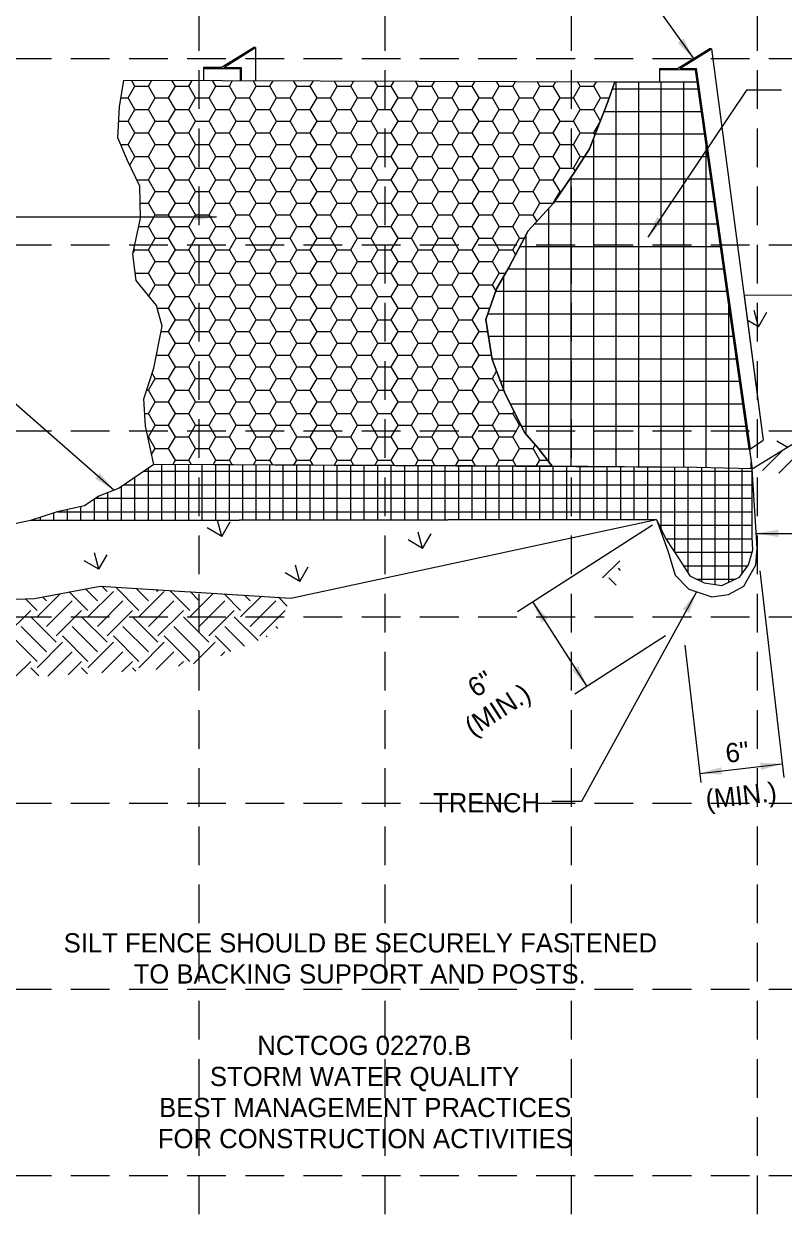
# Model space of a CAD drawing. Header units: inches. Extents: x 2525137 to 2526060, y 7086153 to 7086731.
# Drawn here: x 2525945 to 2526003.8, y 7086352.8 to 7086444.5 of the extents above; entities that cross this region are included whole.
import ezdxf
from ezdxf.enums import TextEntityAlignment as Align

# ---------------------------------------------------------------- set-up
doc = ezdxf.new("R2010")
doc.units = ezdxf.units.IN
doc.header["$MEASUREMENT"] = 0
doc.linetypes.add('HIDDEN', pattern=[0.375, 0.25, -0.125])
doc.layers.add('GRID', color=254, linetype='HIDDEN')
doc.styles.add('Style-ENGINEERING', font='ENGINEERING.shx')

# ---------------------------------------------------------------- blocks, each defined once
blk = doc.blocks.new('A$C6C18579E')
at = {"color": 7, "linetype": 'Continuous', "lineweight": 0}
for p, q in [((43.812, 61.92), (48.431, 55.425)), ((28.798, 55.062), (30.123, 55.888)), ((28.893, 55.061), (30.219, 55.887)), ((30.219, 55.887), (30.123, 55.888)), ((30.219, 55.887), (30.214, 54.508)), ((47.768, 55.012), (49.094, 55.838)), ((47.864, 55.011), (49.189, 55.837)), ((49.189, 55.837), (49.094, 55.838)), ((49.189, 55.837), (51.33, 39.549)), ((28.053, 55.066), (28.051, 54.515)), ((28.053, 55.066), (28.798, 55.062)), ((28.053, 55.015), (29.572, 55.007)), ((28.893, 55.061), (29.623, 55.057)), ((29.572, 55.007), (29.57, 54.51)), ((29.623, 55.057), (29.621, 54.51)), ((47.023, 55.016), (47.021, 54.465)), ((47.023, 55.016), (47.768, 55.012)), ((47.023, 54.965), (48.521, 54.957)), ((47.864, 55.011), (48.566, 55.007)), ((50.758, 39.188), (48.521, 54.957)), ((50.81, 39.188), (48.566, 55.007)), ((24.554, 53.42), (24.738, 54.526)), ((24.738, 54.526), (45.161, 54.46)), ((24.912, 53.789), (25.192, 54.275)), ((25.192, 54.275), (25.049, 54.524)), ((25.192, 54.275), (25.754, 54.275)), ((25.754, 54.275), (25.896, 54.522)), ((26.035, 53.789), (25.754, 54.275)), ((26.596, 53.789), (26.877, 54.275)), ((26.877, 54.275), (26.736, 54.519)), ((26.877, 54.275), (27.439, 54.275)), ((27.439, 54.275), (27.578, 54.517)), ((27.72, 53.789), (27.439, 54.275)), ((28.281, 53.789), (28.562, 54.275)), ((28.562, 54.275), (28.424, 54.514)), ((28.562, 54.275), (29.124, 54.275)), ((29.124, 54.275), (29.26, 54.511)), ((29.404, 53.789), (29.124, 54.275)), ((29.966, 53.789), (30.247, 54.275)), ((30.247, 54.275), (30.112, 54.509)), ((30.247, 54.275), (30.808, 54.275)), ((30.808, 54.275), (30.942, 54.506)), ((31.089, 53.789), (30.808, 54.275)), ((31.651, 53.789), (31.932, 54.275)), ((31.932, 54.275), (31.8, 54.503)), ((31.932, 54.275), (32.493, 54.275)), ((32.493, 54.275), (32.623, 54.501)), ((32.774, 53.789), (32.493, 54.275)), ((33.336, 53.789), (33.616, 54.275)), ((33.616, 54.275), (33.488, 54.498)), ((33.616, 54.275), (34.178, 54.275)), ((34.178, 54.275), (34.305, 54.495)), ((34.459, 53.789), (34.178, 54.275)), ((35.02, 53.789), (35.301, 54.275)), ((35.301, 54.275), (35.176, 54.492)), ((35.301, 54.275), (35.863, 54.275)), ((35.863, 54.275), (35.986, 54.489)), ((36.144, 53.789), (35.863, 54.275)), ((36.705, 53.789), (36.986, 54.275)), ((36.986, 54.275), (36.864, 54.487)), ((36.986, 54.275), (37.548, 54.275)), ((37.548, 54.275), (37.668, 54.484)), ((37.828, 53.789), (37.548, 54.275)), ((38.39, 53.789), (38.671, 54.275)), ((38.671, 54.275), (38.552, 54.481)), ((38.671, 54.275), (39.232, 54.275)), ((39.232, 54.275), (39.35, 54.479)), ((39.513, 53.789), (39.232, 54.275)), ((40.075, 53.789), (40.356, 54.275)), ((40.356, 54.275), (40.239, 54.476)), ((40.356, 54.275), (40.917, 54.275)), ((40.917, 54.275), (41.032, 54.474)), ((41.198, 53.789), (40.917, 54.275)), ((41.76, 53.789), (42.04, 54.275)), ((42.04, 54.275), (41.927, 54.471)), ((42.04, 54.275), (42.602, 54.275)), ((42.602, 54.275), (42.714, 54.468)), ((42.883, 53.789), (42.602, 54.275)), ((43.444, 53.789), (43.725, 54.275)), ((43.725, 54.275), (43.616, 54.465)), ((43.725, 54.275), (44.287, 54.275)), ((44.287, 54.275), (44.395, 54.462)), ((44.568, 53.789), (44.287, 54.275)), ((44.867, 53.624), (45.161, 54.46)), ((45.161, 54.46), (44.867, 53.624)), ((45.161, 54.46), (48.592, 54.46)), ((45.223, 38.439), (45.223, 54.46)), ((46.159, 38.431), (46.159, 54.46)), ((47.095, 38.425), (47.095, 54.46)), ((48.031, 38.417), (48.031, 54.46)), ((48.592, 54.46), (50.876, 38.358)), ((24.615, 53.789), (24.912, 53.789)), ((25.192, 53.302), (24.912, 53.789)), ((25.754, 53.302), (26.035, 53.789)), ((26.035, 53.789), (26.596, 53.789)), ((26.877, 53.302), (26.596, 53.789)), ((27.439, 53.302), (27.72, 53.789)), ((27.72, 53.789), (28.281, 53.789)), ((28.562, 53.302), (28.281, 53.789)), ((29.124, 53.302), (29.404, 53.789)), ((29.404, 53.789), (29.966, 53.789)), ((30.247, 53.302), (29.966, 53.789)), ((30.808, 53.302), (31.089, 53.789)), ((31.089, 53.789), (31.651, 53.789)), ((31.932, 53.302), (31.651, 53.789)), ((32.493, 53.302), (32.774, 53.789)), ((32.774, 53.789), (33.336, 53.789)), ((33.616, 53.302), (33.336, 53.789)), ((34.178, 53.302), (34.459, 53.789)), ((34.459, 53.789), (35.02, 53.789)), ((35.301, 53.302), (35.02, 53.789)), ((35.863, 53.302), (36.144, 53.789)), ((36.144, 53.789), (36.705, 53.789)), ((36.986, 53.302), (36.705, 53.789)), ((37.548, 53.302), (37.828, 53.789)), ((37.828, 53.789), (38.39, 53.789)), ((38.671, 53.302), (38.39, 53.789)), ((39.232, 53.302), (39.513, 53.789)), ((39.513, 53.789), (40.075, 53.789)), ((40.356, 53.302), (40.075, 53.789)), ((40.917, 53.302), (41.198, 53.789)), ((41.198, 53.789), (41.76, 53.789)), ((42.04, 53.302), (41.76, 53.789)), ((42.602, 53.302), (42.883, 53.789)), ((42.883, 53.789), (43.444, 53.789)), ((43.725, 53.302), (43.444, 53.789)), ((44.287, 53.302), (44.568, 53.789)), ((44.568, 53.789), (44.925, 53.789)), ((45.057, 54.164), (48.634, 54.164)), ((50.638, 54.109), (46.542, 47.991)), ((52.098, 54.109), (50.638, 54.109)), ((24.488, 52.122), (24.554, 53.42)), ((24.912, 52.816), (25.192, 53.302)), ((25.192, 53.302), (25.754, 53.302)), ((26.035, 52.816), (25.754, 53.302)), ((26.596, 52.816), (26.877, 53.302)), ((26.877, 53.302), (27.439, 53.302)), ((27.72, 52.816), (27.439, 53.302)), ((28.281, 52.816), (28.562, 53.302)), ((28.562, 53.302), (29.124, 53.302)), ((29.404, 52.816), (29.124, 53.302)), ((29.966, 52.816), (30.247, 53.302)), ((30.247, 53.302), (30.808, 53.302)), ((31.089, 52.816), (30.808, 53.302)), ((31.651, 52.816), (31.932, 53.302)), ((31.932, 53.302), (32.493, 53.302)), ((32.774, 52.816), (32.493, 53.302)), ((33.336, 52.816), (33.616, 53.302)), ((33.616, 53.302), (34.178, 53.302)), ((34.459, 52.816), (34.178, 53.302)), ((35.02, 52.816), (35.301, 53.302)), ((35.301, 53.302), (35.863, 53.302)), ((36.144, 52.816), (35.863, 53.302)), ((36.705, 52.816), (36.986, 53.302)), ((36.986, 53.302), (37.548, 53.302)), ((37.828, 52.816), (37.548, 53.302)), ((38.39, 52.816), (38.671, 53.302)), ((38.671, 53.302), (39.232, 53.302)), ((39.513, 52.816), (39.232, 53.302)), ((40.075, 52.816), (40.356, 53.302)), ((40.356, 53.302), (40.917, 53.302)), ((41.198, 52.816), (40.917, 53.302)), ((41.76, 52.816), (42.04, 53.302)), ((42.04, 53.302), (42.602, 53.302)), ((42.883, 52.816), (42.602, 53.302)), ((43.444, 52.816), (43.725, 53.302)), ((43.725, 53.302), (44.287, 53.302)), ((44.114, 51.663), (44.867, 53.624)), ((44.867, 53.624), (44.114, 51.663)), ((44.562, 52.827), (44.287, 53.302)), ((24.523, 52.816), (24.912, 52.816)), ((25.192, 52.33), (24.912, 52.816)), ((25.754, 52.33), (26.035, 52.816)), ((26.035, 52.816), (26.596, 52.816)), ((26.877, 52.33), (26.596, 52.816)), ((27.439, 52.33), (27.72, 52.816)), ((27.72, 52.816), (28.281, 52.816)), ((28.562, 52.33), (28.281, 52.816)), ((29.124, 52.33), (29.404, 52.816)), ((29.404, 52.816), (29.966, 52.816)), ((30.247, 52.33), (29.966, 52.816)), ((30.808, 52.33), (31.089, 52.816)), ((31.089, 52.816), (31.651, 52.816)), ((31.932, 52.33), (31.651, 52.816)), ((32.493, 52.33), (32.774, 52.816)), ((32.774, 52.816), (33.336, 52.816)), ((33.616, 52.33), (33.336, 52.816)), ((34.178, 52.33), (34.459, 52.816)), ((34.459, 52.816), (35.02, 52.816)), ((35.301, 52.33), (35.02, 52.816)), ((35.863, 52.33), (36.144, 52.816)), ((36.144, 52.816), (36.705, 52.816)), ((36.986, 52.33), (36.705, 52.816)), ((37.548, 52.33), (37.828, 52.816)), ((37.828, 52.816), (38.39, 52.816)), ((38.671, 52.33), (38.39, 52.816)), ((39.232, 52.33), (39.513, 52.816)), ((39.513, 52.816), (40.075, 52.816)), ((40.356, 52.33), (40.075, 52.816)), ((40.917, 52.33), (41.198, 52.816)), ((41.198, 52.816), (41.76, 52.816)), ((42.04, 52.33), (41.76, 52.816)), ((42.602, 52.33), (42.883, 52.816)), ((42.883, 52.816), (43.444, 52.816)), ((43.725, 52.33), (43.444, 52.816)), ((44.716, 53.228), (48.766, 53.228)), ((24.912, 51.843), (25.192, 52.33)), ((25.192, 52.33), (25.754, 52.33)), ((26.035, 51.843), (25.754, 52.33)), ((26.596, 51.843), (26.877, 52.33)), ((26.877, 52.33), (27.439, 52.33)), ((27.72, 51.843), (27.439, 52.33)), ((28.281, 51.843), (28.562, 52.33)), ((28.562, 52.33), (29.124, 52.33)), ((29.404, 51.843), (29.124, 52.33)), ((29.966, 51.843), (30.247, 52.33)), ((30.247, 52.33), (30.808, 52.33)), ((31.089, 51.843), (30.808, 52.33)), ((31.651, 51.843), (31.932, 52.33)), ((31.932, 52.33), (32.493, 52.33)), ((32.774, 51.843), (32.493, 52.33)), ((33.336, 51.843), (33.616, 52.33)), ((33.616, 52.33), (34.178, 52.33)), ((34.459, 51.843), (34.178, 52.33)), ((35.02, 51.843), (35.301, 52.33)), ((35.301, 52.33), (35.863, 52.33)), ((36.144, 51.843), (35.863, 52.33)), ((36.705, 51.843), (36.986, 52.33)), ((36.986, 52.33), (37.548, 52.33)), ((37.828, 51.843), (37.548, 52.33)), ((38.39, 51.843), (38.671, 52.33)), ((38.671, 52.33), (39.232, 52.33)), ((39.513, 51.843), (39.232, 52.33)), ((40.075, 51.843), (40.356, 52.33)), ((40.356, 52.33), (40.917, 52.33)), ((41.198, 51.843), (40.917, 52.33)), ((41.76, 51.843), (42.04, 52.33)), ((42.04, 52.33), (42.602, 52.33)), ((42.883, 51.843), (42.602, 52.33)), ((43.444, 51.843), (43.725, 52.33)), ((43.725, 52.33), (44.287, 52.33)), ((44.287, 52.33), (44.537, 52.763)), ((44.337, 52.243), (44.287, 52.33)), ((24.883, 51.188), (24.488, 52.122)), ((24.605, 51.843), (24.912, 51.843)), ((25.192, 51.357), (24.912, 51.843)), ((25.754, 51.357), (26.035, 51.843)), ((26.035, 51.843), (26.596, 51.843)), ((26.877, 51.357), (26.596, 51.843)), ((27.439, 51.357), (27.72, 51.843)), ((27.72, 51.843), (28.281, 51.843)), ((28.562, 51.357), (28.281, 51.843)), ((29.124, 51.357), (29.404, 51.843)), ((29.404, 51.843), (29.966, 51.843)), ((30.247, 51.357), (29.966, 51.843)), ((30.808, 51.357), (31.089, 51.843)), ((31.089, 51.843), (31.651, 51.843)), ((31.932, 51.357), (31.651, 51.843)), ((32.493, 51.357), (32.774, 51.843)), ((32.774, 51.843), (33.336, 51.843)), ((33.616, 51.357), (33.336, 51.843)), ((34.178, 51.357), (34.459, 51.843)), ((34.459, 51.843), (35.02, 51.843)), ((35.301, 51.357), (35.02, 51.843)), ((35.863, 51.357), (36.144, 51.843)), ((36.144, 51.843), (36.705, 51.843)), ((36.986, 51.357), (36.705, 51.843)), ((37.548, 51.357), (37.828, 51.843)), ((37.828, 51.843), (38.39, 51.843)), ((38.671, 51.357), (38.39, 51.843)), ((39.232, 51.357), (39.513, 51.843)), ((39.513, 51.843), (40.075, 51.843)), ((40.356, 51.357), (40.075, 51.843)), ((40.917, 51.357), (41.198, 51.843)), ((41.198, 51.843), (41.76, 51.843)), ((42.04, 51.357), (41.76, 51.843)), ((42.602, 51.357), (42.883, 51.843)), ((42.883, 51.843), (43.444, 51.843)), ((43.725, 51.357), (43.444, 51.843)), ((44.287, 38.445), (44.287, 52.112)), ((44.356, 52.292), (48.899, 52.292)), ((48.967, 38.404), (48.967, 51.816)), ((24.98, 50.988), (25.192, 51.357)), ((25.192, 51.357), (25.754, 51.357)), ((26.035, 50.87), (25.754, 51.357)), ((26.596, 50.87), (26.877, 51.357)), ((26.877, 51.357), (27.439, 51.357)), ((27.72, 50.87), (27.439, 51.357)), ((28.281, 50.87), (28.562, 51.357)), ((28.562, 51.357), (29.124, 51.357)), ((29.404, 50.87), (29.124, 51.357)), ((29.966, 50.87), (30.247, 51.357)), ((30.247, 51.357), (30.808, 51.357)), ((31.089, 50.87), (30.808, 51.357)), ((31.651, 50.87), (31.932, 51.357)), ((31.932, 51.357), (32.493, 51.357)), ((32.774, 50.87), (32.493, 51.357)), ((33.336, 50.87), (33.616, 51.357)), ((33.616, 51.357), (34.178, 51.357)), ((34.459, 50.87), (34.178, 51.357)), ((35.02, 50.87), (35.301, 51.357)), ((35.301, 51.357), (35.863, 51.357)), ((36.144, 50.87), (35.863, 51.357)), ((36.705, 50.87), (36.986, 51.357)), ((36.986, 51.357), (37.548, 51.357)), ((37.828, 50.87), (37.548, 51.357)), ((38.39, 50.87), (38.671, 51.357)), ((38.671, 51.357), (39.232, 51.357)), ((39.513, 50.87), (39.232, 51.357)), ((40.075, 50.87), (40.356, 51.357)), ((40.356, 51.357), (40.917, 51.357)), ((41.198, 50.87), (40.917, 51.357)), ((41.76, 50.87), (42.04, 51.357)), ((42.04, 51.357), (42.602, 51.357)), ((42.883, 50.87), (42.602, 51.357)), ((43.444, 50.87), (43.725, 51.357)), ((43.508, 50.736), (44.114, 51.663)), ((44.114, 51.663), (43.508, 50.736)), ((43.725, 51.357), (43.914, 51.357)), ((43.914, 51.356), (49.032, 51.356)), ((44.114, 51.663), (44.114, 51.663)), ((25.401, 50.12), (24.883, 51.188)), ((25.754, 50.384), (26.035, 50.87)), ((26.035, 50.87), (26.596, 50.87)), ((26.877, 50.384), (26.596, 50.87)), ((27.439, 50.384), (27.72, 50.87)), ((27.72, 50.87), (28.281, 50.87)), ((28.562, 50.384), (28.281, 50.87)), ((29.124, 50.384), (29.404, 50.87)), ((29.404, 50.87), (29.966, 50.87)), ((30.247, 50.384), (29.966, 50.87)), ((30.808, 50.384), (31.089, 50.87)), ((31.089, 50.87), (31.651, 50.87)), ((31.932, 50.384), (31.651, 50.87)), ((32.493, 50.384), (32.774, 50.87)), ((32.774, 50.87), (33.336, 50.87)), ((33.616, 50.384), (33.336, 50.87)), ((34.178, 50.384), (34.459, 50.87)), ((34.459, 50.87), (35.02, 50.87)), ((35.301, 50.384), (35.02, 50.87)), ((35.863, 50.384), (36.144, 50.87)), ((36.144, 50.87), (36.705, 50.87)), ((36.986, 50.384), (36.705, 50.87)), ((37.548, 50.384), (37.828, 50.87)), ((37.828, 50.87), (38.39, 50.87)), ((38.671, 50.384), (38.39, 50.87)), ((39.232, 50.384), (39.513, 50.87)), ((39.513, 50.87), (40.075, 50.87)), ((40.356, 50.384), (40.075, 50.87)), ((40.917, 50.384), (41.198, 50.87)), ((41.198, 50.87), (41.76, 50.87)), ((42.04, 50.384), (41.76, 50.87)), ((42.602, 50.384), (42.883, 50.87)), ((42.883, 50.87), (43.444, 50.87)), ((43.515, 50.748), (43.444, 50.87)), ((25.272, 50.384), (25.754, 50.384)), ((26.035, 49.898), (25.754, 50.384)), ((26.596, 49.898), (26.877, 50.384)), ((26.877, 50.384), (27.439, 50.384)), ((27.72, 49.898), (27.439, 50.384)), ((28.281, 49.898), (28.562, 50.384)), ((28.562, 50.384), (29.124, 50.384)), ((29.404, 49.898), (29.124, 50.384)), ((29.966, 49.898), (30.247, 50.384)), ((30.247, 50.384), (30.808, 50.384)), ((31.089, 49.898), (30.808, 50.384)), ((31.651, 49.898), (31.932, 50.384)), ((31.932, 50.384), (32.493, 50.384)), ((32.774, 49.898), (32.493, 50.384)), ((33.336, 49.898), (33.616, 50.384)), ((33.616, 50.384), (34.178, 50.384)), ((34.459, 49.898), (34.178, 50.384)), ((35.02, 49.898), (35.301, 50.384)), ((35.301, 50.384), (35.863, 50.384)), ((36.144, 49.898), (35.863, 50.384)), ((36.705, 49.898), (36.986, 50.384)), ((36.986, 50.384), (37.548, 50.384)), ((37.828, 49.898), (37.548, 50.384)), ((38.39, 49.898), (38.671, 50.384)), ((38.671, 50.384), (39.232, 50.384)), ((39.513, 49.898), (39.232, 50.384)), ((40.075, 49.898), (40.356, 50.384)), ((40.356, 50.384), (40.917, 50.384)), ((41.198, 49.898), (40.917, 50.384)), ((41.76, 49.898), (42.04, 50.384)), ((42.04, 50.384), (42.602, 50.384)), ((42.883, 49.898), (42.602, 50.384)), ((42.605, 49.412), (43.508, 50.736)), ((43.508, 50.736), (42.605, 49.412)), ((43.292, 50.42), (49.164, 50.42)), ((43.351, 38.453), (43.351, 50.506)), ((25.422, 48.782), (25.401, 50.12)), ((25.754, 49.412), (26.035, 49.898)), ((26.035, 49.898), (26.596, 49.898)), ((26.877, 49.412), (26.596, 49.898)), ((27.439, 49.412), (27.72, 49.898)), ((27.72, 49.898), (28.281, 49.898)), ((28.562, 49.412), (28.281, 49.898)), ((29.124, 49.412), (29.404, 49.898)), ((29.404, 49.898), (29.966, 49.898)), ((30.247, 49.412), (29.966, 49.898)), ((30.808, 49.412), (31.089, 49.898)), ((31.089, 49.898), (31.651, 49.898)), ((31.932, 49.412), (31.651, 49.898)), ((32.493, 49.412), (32.774, 49.898)), ((32.774, 49.898), (33.336, 49.898)), ((33.616, 49.412), (33.336, 49.898)), ((34.178, 49.412), (34.459, 49.898)), ((34.459, 49.898), (35.02, 49.898)), ((35.301, 49.412), (35.02, 49.898)), ((35.863, 49.412), (36.144, 49.898)), ((36.144, 49.898), (36.705, 49.898)), ((36.986, 49.412), (36.705, 49.898)), ((37.548, 49.412), (37.828, 49.898)), ((37.828, 49.898), (38.39, 49.898)), ((38.671, 49.412), (38.39, 49.898)), ((39.232, 49.412), (39.513, 49.898)), ((39.513, 49.898), (40.075, 49.898)), ((40.356, 49.412), (40.075, 49.898)), ((40.917, 49.412), (41.198, 49.898)), ((41.198, 49.898), (41.76, 49.898)), ((42.04, 49.412), (41.76, 49.898)), ((42.602, 49.412), (42.883, 49.898)), ((42.883, 49.898), (42.936, 49.898)), ((25.412, 49.412), (25.754, 49.412)), ((26.035, 48.925), (25.754, 49.412)), ((26.596, 48.925), (26.877, 49.412)), ((26.877, 49.412), (27.439, 49.412)), ((27.72, 48.925), (27.439, 49.412)), ((28.281, 48.925), (28.562, 49.412)), ((28.562, 49.412), (29.124, 49.412)), ((29.404, 48.925), (29.124, 49.412)), ((29.966, 48.925), (30.247, 49.412)), ((30.247, 49.412), (30.808, 49.412)), ((31.089, 48.925), (30.808, 49.412)), ((31.651, 48.925), (31.932, 49.412)), ((31.932, 49.412), (32.493, 49.412)), ((32.774, 48.925), (32.493, 49.412)), ((33.336, 48.925), (33.616, 49.412)), ((33.616, 49.412), (34.178, 49.412)), ((34.459, 48.925), (34.178, 49.412)), ((35.02, 48.925), (35.301, 49.412)), ((35.301, 49.412), (35.863, 49.412)), ((36.144, 48.925), (35.863, 49.412)), ((36.705, 48.925), (36.986, 49.412)), ((36.986, 49.412), (37.548, 49.412)), ((37.828, 48.925), (37.548, 49.412)), ((38.39, 48.925), (38.671, 49.412)), ((38.671, 49.412), (39.232, 49.412)), ((39.513, 48.925), (39.232, 49.412)), ((40.075, 48.925), (40.356, 49.412)), ((40.356, 49.412), (40.917, 49.412)), ((41.198, 48.925), (40.917, 49.412)), ((41.551, 48.255), (42.605, 49.412)), ((42.605, 49.412), (41.551, 48.255)), ((41.76, 48.925), (42.04, 49.412)), ((42.04, 49.412), (42.602, 49.412)), ((42.603, 49.41), (42.602, 49.412)), ((42.654, 49.484), (49.298, 49.484)), ((25.754, 48.439), (26.035, 48.925)), ((26.035, 48.925), (26.596, 48.925)), ((26.877, 48.439), (26.596, 48.925)), ((27.439, 48.439), (27.72, 48.925)), ((27.72, 48.925), (28.281, 48.925)), ((28.562, 48.439), (28.281, 48.925)), ((29.124, 48.439), (29.404, 48.925)), ((29.404, 48.925), (29.966, 48.925)), ((30.247, 48.439), (29.966, 48.925)), ((30.808, 48.439), (31.089, 48.925)), ((31.089, 48.925), (31.651, 48.925)), ((31.932, 48.439), (31.651, 48.925)), ((32.493, 48.439), (32.774, 48.925)), ((32.774, 48.925), (33.336, 48.925)), ((33.616, 48.439), (33.336, 48.925)), ((34.178, 48.439), (34.459, 48.925)), ((34.459, 48.925), (35.02, 48.925)), ((35.301, 48.439), (35.02, 48.925)), ((35.863, 48.439), (36.144, 48.925)), ((36.144, 48.925), (36.705, 48.925)), ((36.986, 48.439), (36.705, 48.925)), ((37.548, 48.439), (37.828, 48.925)), ((37.828, 48.925), (38.39, 48.925)), ((38.671, 48.439), (38.39, 48.925)), ((39.232, 48.439), (39.513, 48.925)), ((39.513, 48.925), (40.075, 48.925)), ((40.356, 48.439), (40.075, 48.925)), ((40.917, 48.439), (41.198, 48.925)), ((41.198, 48.925), (41.76, 48.925)), ((41.915, 48.655), (41.76, 48.925)), ((42.415, 38.638), (42.415, 49.204)), ((18.746, 48.838), (28.592, 48.838)), ((25.108, 47.28), (25.422, 48.782)), ((25.35, 48.439), (25.754, 48.439)), ((26.035, 47.952), (25.754, 48.439)), ((26.596, 47.952), (26.877, 48.439)), ((26.877, 48.439), (27.439, 48.439)), ((27.72, 47.952), (27.439, 48.439)), ((28.281, 47.952), (28.562, 48.439)), ((28.562, 48.439), (29.124, 48.439)), ((29.404, 47.952), (29.124, 48.439)), ((29.966, 47.952), (30.247, 48.439)), ((30.247, 48.439), (30.808, 48.439)), ((31.089, 47.952), (30.808, 48.439)), ((31.651, 47.952), (31.932, 48.439)), ((31.932, 48.439), (32.493, 48.439)), ((32.774, 47.952), (32.493, 48.439)), ((33.336, 47.952), (33.616, 48.439)), ((33.616, 48.439), (34.178, 48.439)), ((34.459, 47.952), (34.178, 48.439)), ((35.02, 47.952), (35.301, 48.439)), ((35.301, 48.439), (35.863, 48.439)), ((36.144, 47.952), (35.863, 48.439)), ((36.705, 47.952), (36.986, 48.439)), ((36.986, 48.439), (37.548, 48.439)), ((37.828, 47.952), (37.548, 48.439)), ((38.39, 47.952), (38.671, 48.439)), ((38.671, 48.439), (39.232, 48.439)), ((39.513, 47.952), (39.232, 48.439)), ((40.075, 47.952), (40.356, 48.439)), ((40.356, 48.439), (40.917, 48.439)), ((41.198, 47.952), (40.917, 48.439)), ((41.817, 48.548), (49.43, 48.548)), ((25.754, 47.466), (26.035, 47.952)), ((26.035, 47.952), (26.596, 47.952)), ((26.877, 47.466), (26.596, 47.952)), ((27.439, 47.466), (27.72, 47.952)), ((27.72, 47.952), (28.281, 47.952)), ((28.562, 47.466), (28.281, 47.952)), ((29.124, 47.466), (29.404, 47.952)), ((29.404, 47.952), (29.966, 47.952)), ((30.247, 47.466), (29.966, 47.952)), ((30.808, 47.466), (31.089, 47.952)), ((31.089, 47.952), (31.651, 47.952)), ((31.932, 47.466), (31.651, 47.952)), ((32.493, 47.466), (32.774, 47.952)), ((32.774, 47.952), (33.336, 47.952)), ((33.616, 47.466), (33.336, 47.952)), ((34.178, 47.466), (34.459, 47.952)), ((34.459, 47.952), (35.02, 47.952)), ((35.301, 47.466), (35.02, 47.952)), ((35.863, 47.466), (36.144, 47.952)), ((36.144, 47.952), (36.705, 47.952)), ((36.986, 47.466), (36.705, 47.952)), ((37.548, 47.466), (37.828, 47.952)), ((37.828, 47.952), (38.39, 47.952)), ((38.671, 47.466), (38.39, 47.952)), ((39.232, 47.466), (39.513, 47.952)), ((39.513, 47.952), (40.075, 47.952)), ((40.356, 47.466), (40.075, 47.952)), ((40.749, 46.725), (41.551, 48.255)), ((41.551, 48.255), (40.749, 46.725)), ((40.917, 47.466), (41.198, 47.952)), ((41.198, 47.952), (41.392, 47.952)), ((41.479, 39.771), (41.479, 48.118)), ((25.121, 47.343), (25.192, 47.466)), ((25.192, 47.466), (25.159, 47.524)), ((25.192, 47.466), (25.754, 47.466)), ((26.035, 46.98), (25.754, 47.466)), ((26.596, 46.98), (26.877, 47.466)), ((26.877, 47.466), (27.439, 47.466)), ((27.72, 46.98), (27.439, 47.466)), ((28.281, 46.98), (28.562, 47.466)), ((28.562, 47.466), (29.124, 47.466)), ((29.404, 46.98), (29.124, 47.466)), ((29.966, 46.98), (30.247, 47.466)), ((30.247, 47.466), (30.808, 47.466)), ((31.089, 46.98), (30.808, 47.466)), ((31.651, 46.98), (31.932, 47.466)), ((31.932, 47.466), (32.493, 47.466)), ((32.774, 46.98), (32.493, 47.466)), ((33.336, 46.98), (33.616, 47.466)), ((33.616, 47.466), (34.178, 47.466)), ((34.459, 46.98), (34.178, 47.466)), ((35.02, 46.98), (35.301, 47.466)), ((35.301, 47.466), (35.863, 47.466)), ((36.144, 46.98), (35.863, 47.466)), ((36.705, 46.98), (36.986, 47.466)), ((36.986, 47.466), (37.548, 47.466)), ((37.828, 46.98), (37.548, 47.466)), ((38.39, 46.98), (38.671, 47.466)), ((38.671, 47.466), (39.232, 47.466)), ((39.513, 46.98), (39.232, 47.466)), ((40.075, 46.98), (40.356, 47.466)), ((40.356, 47.466), (40.917, 47.466)), ((41.032, 47.266), (40.917, 47.466)), ((41.214, 47.612), (49.563, 47.612)), ((25.245, 46.189), (25.108, 47.28)), ((25.754, 46.494), (26.035, 46.98)), ((26.035, 46.98), (26.596, 46.98)), ((26.877, 46.494), (26.596, 46.98)), ((27.439, 46.494), (27.72, 46.98)), ((27.72, 46.98), (28.281, 46.98)), ((28.562, 46.494), (28.281, 46.98)), ((29.124, 46.494), (29.404, 46.98)), ((29.404, 46.98), (29.966, 46.98)), ((30.247, 46.494), (29.966, 46.98)), ((30.808, 46.494), (31.089, 46.98)), ((31.089, 46.98), (31.651, 46.98)), ((31.932, 46.494), (31.651, 46.98)), ((32.493, 46.494), (32.774, 46.98)), ((32.774, 46.98), (33.336, 46.98)), ((33.616, 46.494), (33.336, 46.98)), ((34.178, 46.494), (34.459, 46.98)), ((34.459, 46.98), (35.02, 46.98)), ((35.301, 46.494), (35.02, 46.98)), ((35.863, 46.494), (36.144, 46.98)), ((36.144, 46.98), (36.705, 46.98)), ((36.986, 46.494), (36.705, 46.98)), ((37.548, 46.494), (37.828, 46.98)), ((37.828, 46.98), (38.39, 46.98)), ((38.671, 46.494), (38.39, 46.98)), ((39.232, 46.494), (39.513, 46.98)), ((39.513, 46.98), (40.075, 46.98)), ((40.356, 46.494), (40.075, 46.98)), ((25.207, 46.494), (25.754, 46.494)), ((26.035, 46.007), (25.754, 46.494)), ((26.596, 46.007), (26.877, 46.494)), ((26.877, 46.494), (27.439, 46.494)), ((27.72, 46.007), (27.439, 46.494)), ((28.281, 46.007), (28.562, 46.494)), ((28.562, 46.494), (29.124, 46.494)), ((29.404, 46.007), (29.124, 46.494)), ((29.966, 46.007), (30.247, 46.494)), ((30.247, 46.494), (30.808, 46.494)), ((31.089, 46.007), (30.808, 46.494)), ((31.651, 46.007), (31.932, 46.494)), ((31.932, 46.494), (32.493, 46.494)), ((32.774, 46.007), (32.493, 46.494)), ((33.336, 46.007), (33.616, 46.494)), ((33.616, 46.494), (34.178, 46.494)), ((34.459, 46.007), (34.178, 46.494)), ((35.02, 46.007), (35.301, 46.494)), ((35.301, 46.494), (35.863, 46.494)), ((36.144, 46.007), (35.863, 46.494)), ((36.705, 46.007), (36.986, 46.494)), ((36.986, 46.494), (37.548, 46.494)), ((37.828, 46.007), (37.548, 46.494)), ((38.39, 46.007), (38.671, 46.494)), ((38.671, 46.494), (39.232, 46.494)), ((39.513, 46.007), (39.232, 46.494)), ((40.075, 46.007), (40.356, 46.494)), ((40.238, 45.849), (40.749, 46.725)), ((40.749, 46.725), (40.238, 45.849)), ((40.356, 46.494), (40.614, 46.494)), ((40.72, 46.676), (49.696, 46.676)), ((26.099, 45.149), (25.245, 46.189)), ((25.77, 45.549), (26.035, 46.007)), ((26.035, 46.007), (26.596, 46.007)), ((26.877, 45.521), (26.596, 46.007)), ((27.439, 45.521), (27.72, 46.007)), ((27.72, 46.007), (28.281, 46.007)), ((28.562, 45.521), (28.281, 46.007)), ((29.124, 45.521), (29.404, 46.007)), ((29.404, 46.007), (29.966, 46.007)), ((30.247, 45.521), (29.966, 46.007)), ((30.808, 45.521), (31.089, 46.007)), ((31.089, 46.007), (31.651, 46.007)), ((31.932, 45.521), (31.651, 46.007)), ((32.493, 45.521), (32.774, 46.007)), ((32.774, 46.007), (33.336, 46.007)), ((33.616, 45.521), (33.336, 46.007)), ((34.178, 45.521), (34.459, 46.007)), ((34.459, 46.007), (35.02, 46.007)), ((35.301, 45.521), (35.02, 46.007)), ((35.863, 45.521), (36.144, 46.007)), ((36.144, 46.007), (36.705, 46.007)), ((36.986, 45.521), (36.705, 46.007)), ((37.548, 45.521), (37.828, 46.007)), ((37.828, 46.007), (38.39, 46.007)), ((38.671, 45.521), (38.39, 46.007)), ((39.232, 45.521), (39.513, 46.007)), ((39.513, 46.007), (40.075, 46.007)), ((40.211, 45.771), (40.075, 46.007)), ((40.543, 41.624), (40.543, 46.372)), ((26.596, 45.034), (26.877, 45.521)), ((26.877, 45.521), (27.439, 45.521)), ((27.72, 45.034), (27.439, 45.521)), ((28.281, 45.034), (28.562, 45.521)), ((28.562, 45.521), (29.124, 45.521)), ((29.404, 45.034), (29.124, 45.521)), ((29.966, 45.034), (30.247, 45.521)), ((30.247, 45.521), (30.808, 45.521)), ((31.089, 45.034), (30.808, 45.521)), ((31.651, 45.034), (31.932, 45.521)), ((31.932, 45.521), (32.493, 45.521)), ((32.774, 45.034), (32.493, 45.521)), ((33.336, 45.034), (33.616, 45.521)), ((33.616, 45.521), (34.178, 45.521)), ((34.459, 45.034), (34.178, 45.521)), ((35.02, 45.034), (35.301, 45.521)), ((35.301, 45.521), (35.863, 45.521)), ((36.144, 45.034), (35.863, 45.521)), ((36.705, 45.034), (36.986, 45.521)), ((36.986, 45.521), (37.548, 45.521)), ((37.828, 45.034), (37.548, 45.521)), ((38.39, 45.034), (38.671, 45.521)), ((38.671, 45.521), (39.232, 45.521)), ((39.513, 45.034), (39.232, 45.521)), ((39.795, 44.572), (40.238, 45.849)), ((40.238, 45.849), (39.795, 44.572)), ((40.201, 45.74), (49.829, 45.74)), ((62.787, 45.632), (50.539, 45.567)), ((50.539, 45.567), (51.33, 39.549)), ((50.876, 38.358), (62.787, 45.632)), ((26.334, 44.291), (26.099, 45.149)), ((26.131, 45.034), (26.596, 45.034)), ((26.877, 44.548), (26.596, 45.034)), ((27.439, 44.548), (27.72, 45.034)), ((27.72, 45.034), (28.281, 45.034)), ((28.562, 44.548), (28.281, 45.034)), ((29.124, 44.548), (29.404, 45.034)), ((29.404, 45.034), (29.966, 45.034)), ((30.247, 44.548), (29.966, 45.034)), ((30.808, 44.548), (31.089, 45.034)), ((31.089, 45.034), (31.651, 45.034)), ((31.932, 44.548), (31.651, 45.034)), ((32.493, 44.548), (32.774, 45.034)), ((32.774, 45.034), (33.336, 45.034)), ((33.616, 44.548), (33.336, 45.034)), ((34.178, 44.548), (34.459, 45.034)), ((34.459, 45.034), (35.02, 45.034)), ((35.301, 44.548), (35.02, 45.034)), ((35.863, 44.548), (36.144, 45.034)), ((36.144, 45.034), (36.705, 45.034)), ((36.986, 44.548), (36.705, 45.034)), ((37.548, 44.548), (37.828, 45.034)), ((37.828, 45.034), (38.39, 45.034)), ((38.671, 44.548), (38.39, 45.034)), ((39.232, 44.548), (39.513, 45.034)), ((39.513, 45.034), (39.955, 45.034)), ((49.903, 38.381), (49.903, 45.218)), ((51.139, 44.267), (50.957, 44.945)), ((26.596, 44.061), (26.877, 44.548)), ((26.877, 44.548), (27.439, 44.548)), ((27.72, 44.061), (27.439, 44.548)), ((28.281, 44.061), (28.562, 44.548)), ((28.562, 44.548), (29.124, 44.548)), ((29.404, 44.061), (29.124, 44.548)), ((29.966, 44.061), (30.247, 44.548)), ((30.247, 44.548), (30.808, 44.548)), ((31.089, 44.061), (30.808, 44.548)), ((31.651, 44.061), (31.932, 44.548)), ((31.932, 44.548), (32.493, 44.548)), ((32.774, 44.061), (32.493, 44.548)), ((33.336, 44.061), (33.616, 44.548)), ((33.616, 44.548), (34.178, 44.548)), ((34.459, 44.061), (34.178, 44.548)), ((35.02, 44.061), (35.301, 44.548)), ((35.301, 44.548), (35.863, 44.548)), ((36.144, 44.061), (35.863, 44.548)), ((36.705, 44.061), (36.986, 44.548)), ((36.986, 44.548), (37.548, 44.548)), ((37.828, 44.061), (37.548, 44.548)), ((38.39, 44.061), (38.671, 44.548)), ((38.671, 44.548), (39.232, 44.548)), ((39.513, 44.061), (39.232, 44.548)), ((40.057, 42.907), (39.795, 44.572)), ((39.795, 44.572), (40.057, 42.907)), ((39.876, 44.804), (49.961, 44.804)), ((51.139, 44.267), (50.675, 44.535)), ((51.139, 44.267), (51.489, 44.875)), ((25.981, 42.535), (26.334, 44.291)), ((26.288, 44.061), (26.596, 44.061)), ((26.877, 43.576), (26.596, 44.061)), ((27.439, 43.576), (27.72, 44.061)), ((27.72, 44.061), (28.281, 44.061)), ((28.562, 43.576), (28.281, 44.061)), ((29.124, 43.576), (29.404, 44.061)), ((29.404, 44.061), (29.966, 44.061)), ((30.247, 43.576), (29.966, 44.061)), ((30.808, 43.576), (31.089, 44.061)), ((31.089, 44.061), (31.651, 44.061)), ((31.932, 43.576), (31.651, 44.061)), ((32.493, 43.576), (32.774, 44.061)), ((32.774, 44.061), (33.336, 44.061)), ((33.616, 43.576), (33.336, 44.061)), ((34.178, 43.576), (34.459, 44.061)), ((34.459, 44.061), (35.02, 44.061)), ((35.301, 43.576), (35.02, 44.061)), ((35.863, 43.576), (36.144, 44.061)), ((36.144, 44.061), (36.705, 44.061)), ((36.986, 43.576), (36.705, 44.061)), ((37.548, 43.576), (37.828, 44.061)), ((37.828, 44.061), (38.39, 44.061)), ((38.671, 43.576), (38.39, 44.061)), ((39.232, 43.576), (39.513, 44.061)), ((39.513, 44.061), (39.875, 44.061)), ((24.32, 37.463), (17.456, 43.466)), ((26.596, 43.089), (26.877, 43.576)), ((26.877, 43.576), (27.439, 43.576)), ((27.72, 43.089), (27.439, 43.576)), ((28.281, 43.089), (28.562, 43.576)), ((28.562, 43.576), (29.124, 43.576)), ((29.404, 43.089), (29.124, 43.576)), ((29.966, 43.089), (30.247, 43.576)), ((30.247, 43.576), (30.808, 43.576)), ((31.089, 43.089), (30.808, 43.576)), ((31.651, 43.089), (31.932, 43.576)), ((31.932, 43.576), (32.493, 43.576)), ((32.774, 43.089), (32.493, 43.576)), ((33.336, 43.089), (33.616, 43.576)), ((33.616, 43.576), (34.178, 43.576)), ((34.459, 43.089), (34.178, 43.576)), ((35.02, 43.089), (35.301, 43.576)), ((35.301, 43.576), (35.863, 43.576)), ((36.144, 43.089), (35.863, 43.576)), ((36.705, 43.089), (36.986, 43.576)), ((36.986, 43.576), (37.548, 43.576)), ((37.828, 43.089), (37.548, 43.576)), ((38.39, 43.089), (38.671, 43.576)), ((38.671, 43.576), (39.232, 43.576)), ((39.513, 43.089), (39.232, 43.576)), ((39.906, 43.868), (50.094, 43.868)), ((26.092, 43.089), (26.596, 43.089)), ((26.877, 42.603), (26.596, 43.089)), ((27.439, 42.603), (27.72, 43.089)), ((27.72, 43.089), (28.281, 43.089)), ((28.562, 42.603), (28.281, 43.089)), ((29.124, 42.603), (29.404, 43.089)), ((29.404, 43.089), (29.966, 43.089)), ((30.247, 42.603), (29.966, 43.089)), ((30.808, 42.603), (31.089, 43.089)), ((31.089, 43.089), (31.651, 43.089)), ((31.932, 42.603), (31.651, 43.089)), ((32.493, 42.603), (32.774, 43.089)), ((32.774, 43.089), (33.336, 43.089)), ((33.616, 42.603), (33.336, 43.089)), ((34.178, 42.603), (34.459, 43.089)), ((34.459, 43.089), (35.02, 43.089)), ((35.301, 42.603), (35.02, 43.089)), ((35.863, 42.603), (36.144, 43.089)), ((36.144, 43.089), (36.705, 43.089)), ((36.986, 42.603), (36.705, 43.089)), ((37.548, 42.603), (37.828, 43.089)), ((37.828, 43.089), (38.39, 43.089)), ((38.671, 42.603), (38.39, 43.089)), ((39.232, 42.603), (39.513, 43.089)), ((39.513, 43.089), (40.028, 43.089)), ((40.053, 42.932), (50.227, 42.932)), ((25.569, 41.27), (25.981, 42.535)), ((26.596, 42.116), (26.877, 42.603)), ((26.877, 42.603), (27.439, 42.603)), ((27.72, 42.116), (27.439, 42.603)), ((28.281, 42.116), (28.562, 42.603)), ((28.562, 42.603), (29.124, 42.603)), ((29.404, 42.116), (29.124, 42.603)), ((29.966, 42.116), (30.247, 42.603)), ((30.247, 42.603), (30.808, 42.603)), ((31.089, 42.116), (30.808, 42.603)), ((31.651, 42.116), (31.932, 42.603)), ((31.932, 42.603), (32.493, 42.603)), ((32.774, 42.116), (32.493, 42.603)), ((33.336, 42.116), (33.616, 42.603)), ((33.616, 42.603), (34.178, 42.603)), ((34.459, 42.116), (34.178, 42.603)), ((35.02, 42.116), (35.301, 42.603)), ((35.301, 42.603), (35.863, 42.603)), ((36.144, 42.116), (35.863, 42.603)), ((36.705, 42.116), (36.986, 42.603)), ((36.986, 42.603), (37.548, 42.603)), ((37.828, 42.116), (37.548, 42.603)), ((38.39, 42.116), (38.671, 42.603)), ((38.671, 42.603), (39.232, 42.603)), ((39.513, 42.116), (39.232, 42.603)), ((40.6, 41.472), (40.057, 42.907)), ((40.057, 42.907), (40.6, 41.472)), ((25.754, 41.63), (26.035, 42.116)), ((26.035, 42.116), (25.913, 42.327)), ((26.035, 42.116), (26.596, 42.116)), ((26.877, 41.63), (26.596, 42.116)), ((27.439, 41.63), (27.72, 42.116)), ((27.72, 42.116), (28.281, 42.116)), ((28.562, 41.63), (28.281, 42.116)), ((29.124, 41.63), (29.404, 42.116)), ((29.404, 42.116), (29.966, 42.116)), ((30.247, 41.63), (29.966, 42.116)), ((30.808, 41.63), (31.089, 42.116)), ((31.089, 42.116), (31.651, 42.116)), ((31.932, 41.63), (31.651, 42.116)), ((32.493, 41.63), (32.774, 42.116)), ((32.774, 42.116), (33.336, 42.116)), ((33.616, 41.63), (33.336, 42.116)), ((34.178, 41.63), (34.459, 42.116)), ((34.459, 42.116), (35.02, 42.116)), ((35.301, 41.63), (35.02, 42.116)), ((35.863, 41.63), (36.144, 42.116)), ((36.144, 42.116), (36.705, 42.116)), ((36.986, 41.63), (36.705, 42.116)), ((37.548, 41.63), (37.828, 42.116)), ((37.828, 42.116), (38.39, 42.116)), ((38.671, 41.63), (38.39, 42.116)), ((39.232, 41.63), (39.513, 42.116)), ((39.513, 42.116), (40.075, 42.116)), ((40.075, 42.116), (40.245, 42.411)), ((40.356, 41.63), (40.075, 42.116)), ((40.402, 41.996), (50.36, 41.996)), ((25.687, 41.63), (25.754, 41.63)), ((26.035, 41.143), (25.754, 41.63)), ((26.596, 41.143), (26.877, 41.63)), ((26.877, 41.63), (27.439, 41.63)), ((27.72, 41.143), (27.439, 41.63)), ((28.281, 41.143), (28.562, 41.63)), ((28.562, 41.63), (29.124, 41.63)), ((29.404, 41.143), (29.124, 41.63)), ((29.966, 41.143), (30.247, 41.63)), ((30.247, 41.63), (30.808, 41.63)), ((31.089, 41.143), (30.808, 41.63)), ((31.651, 41.143), (31.932, 41.63)), ((31.932, 41.63), (32.493, 41.63)), ((32.774, 41.143), (32.493, 41.63)), ((33.336, 41.143), (33.616, 41.63)), ((33.616, 41.63), (34.178, 41.63)), ((34.459, 41.143), (34.178, 41.63)), ((35.02, 41.143), (35.301, 41.63)), ((35.301, 41.63), (35.863, 41.63)), ((36.144, 41.143), (35.863, 41.63)), ((36.705, 41.143), (36.986, 41.63)), ((36.986, 41.63), (37.548, 41.63)), ((37.828, 41.143), (37.548, 41.63)), ((38.39, 41.143), (38.671, 41.63)), ((38.671, 41.63), (39.232, 41.63)), ((39.513, 41.143), (39.232, 41.63)), ((40.075, 41.143), (40.356, 41.63)), ((40.356, 41.63), (40.541, 41.63)), ((41.413, 39.845), (40.6, 41.472)), ((40.6, 41.472), (41.413, 39.845)), ((25.639, 40.125), (25.569, 41.27)), ((25.754, 40.657), (26.035, 41.143)), ((26.035, 41.143), (26.596, 41.143)), ((26.877, 40.657), (26.596, 41.143)), ((27.439, 40.657), (27.72, 41.143)), ((27.72, 41.143), (28.281, 41.143)), ((28.562, 40.657), (28.281, 41.143)), ((29.124, 40.657), (29.404, 41.143)), ((29.404, 41.143), (29.966, 41.143)), ((30.247, 40.657), (29.966, 41.143)), ((30.808, 40.657), (31.089, 41.143)), ((31.089, 41.143), (31.651, 41.143)), ((31.932, 40.657), (31.651, 41.143)), ((32.493, 40.657), (32.774, 41.143)), ((32.774, 41.143), (33.336, 41.143)), ((33.616, 40.657), (33.336, 41.143)), ((34.178, 40.657), (34.459, 41.143)), ((34.459, 41.143), (35.02, 41.143)), ((35.301, 40.657), (35.02, 41.143)), ((35.863, 40.657), (36.144, 41.143)), ((36.144, 41.143), (36.705, 41.143)), ((36.986, 40.657), (36.705, 41.143)), ((37.548, 40.657), (37.828, 41.143)), ((37.828, 41.143), (38.39, 41.143)), ((38.671, 40.657), (38.39, 41.143)), ((39.232, 40.657), (39.513, 41.143)), ((39.513, 41.143), (40.075, 41.143)), ((40.356, 40.657), (40.075, 41.143)), ((40.806, 41.06), (50.493, 41.06)), ((25.606, 40.657), (25.754, 40.657)), ((26.035, 40.171), (25.754, 40.657)), ((26.596, 40.171), (26.877, 40.657)), ((26.877, 40.657), (27.439, 40.657)), ((27.72, 40.171), (27.439, 40.657)), ((28.281, 40.171), (28.562, 40.657)), ((28.562, 40.657), (29.124, 40.657)), ((29.404, 40.171), (29.124, 40.657)), ((29.966, 40.171), (30.247, 40.657)), ((30.247, 40.657), (30.808, 40.657)), ((31.089, 40.171), (30.808, 40.657)), ((31.651, 40.171), (31.932, 40.657)), ((31.932, 40.657), (32.493, 40.657)), ((32.774, 40.171), (32.493, 40.657)), ((33.336, 40.171), (33.616, 40.657)), ((33.616, 40.657), (34.178, 40.657)), ((34.459, 40.171), (34.178, 40.657)), ((35.02, 40.171), (35.301, 40.657)), ((35.301, 40.657), (35.863, 40.657)), ((36.144, 40.171), (35.863, 40.657)), ((36.705, 40.171), (36.986, 40.657)), ((36.986, 40.657), (37.548, 40.657)), ((37.828, 40.171), (37.548, 40.657)), ((38.39, 40.171), (38.671, 40.657)), ((38.671, 40.657), (39.232, 40.657)), ((39.513, 40.171), (39.232, 40.657)), ((40.075, 40.171), (40.356, 40.657)), ((40.356, 40.657), (40.917, 40.657)), ((40.917, 40.657), (40.966, 40.741)), ((41.198, 40.171), (40.917, 40.657)), ((25.984, 38.528), (25.639, 40.125)), ((25.754, 39.684), (26.035, 40.171)), ((26.035, 40.171), (26.596, 40.171)), ((26.877, 39.684), (26.596, 40.171)), ((27.439, 39.684), (27.72, 40.171)), ((27.72, 40.171), (28.281, 40.171)), ((28.562, 39.684), (28.281, 40.171)), ((29.124, 39.684), (29.404, 40.171)), ((29.404, 40.171), (29.966, 40.171)), ((30.247, 39.684), (29.966, 40.171)), ((30.808, 39.684), (31.089, 40.171)), ((31.089, 40.171), (31.651, 40.171)), ((31.932, 39.684), (31.651, 40.171)), ((32.493, 39.684), (32.774, 40.171)), ((32.774, 40.171), (33.336, 40.171)), ((33.616, 39.684), (33.336, 40.171)), ((34.178, 39.684), (34.459, 40.171)), ((34.459, 40.171), (35.02, 40.171)), ((35.301, 39.684), (35.02, 40.171)), ((35.863, 39.684), (36.144, 40.171)), ((36.144, 40.171), (36.705, 40.171)), ((36.986, 39.684), (36.705, 40.171)), ((37.548, 39.684), (37.828, 40.171)), ((37.828, 40.171), (38.39, 40.171)), ((38.671, 39.684), (38.39, 40.171)), ((39.232, 39.684), (39.513, 40.171)), ((39.513, 40.171), (40.075, 40.171)), ((40.356, 39.684), (40.075, 40.171)), ((40.917, 39.684), (41.198, 40.171)), ((41.198, 40.171), (41.25, 40.171)), ((41.274, 40.124), (50.625, 40.124)), ((25.734, 39.684), (25.754, 39.684)), ((26.035, 39.198), (25.754, 39.684)), ((26.596, 39.198), (26.877, 39.684)), ((26.877, 39.684), (27.439, 39.684)), ((27.72, 39.198), (27.439, 39.684)), ((28.281, 39.198), (28.562, 39.684)), ((28.562, 39.684), (29.124, 39.684)), ((29.404, 39.198), (29.124, 39.684)), ((29.966, 39.198), (30.247, 39.684)), ((30.247, 39.684), (30.808, 39.684)), ((31.089, 39.198), (30.808, 39.684)), ((31.651, 39.198), (31.932, 39.684)), ((31.932, 39.684), (32.493, 39.684)), ((32.774, 39.198), (32.493, 39.684)), ((33.336, 39.198), (33.616, 39.684)), ((33.616, 39.684), (34.178, 39.684)), ((34.459, 39.198), (34.178, 39.684)), ((35.02, 39.198), (35.301, 39.684)), ((35.301, 39.684), (35.863, 39.684)), ((36.144, 39.198), (35.863, 39.684)), ((36.705, 39.198), (36.986, 39.684)), ((36.986, 39.684), (37.548, 39.684)), ((37.828, 39.198), (37.548, 39.684)), ((38.39, 39.198), (38.671, 39.684)), ((38.671, 39.684), (39.232, 39.684)), ((39.513, 39.198), (39.232, 39.684)), ((40.075, 39.198), (40.356, 39.684)), ((40.356, 39.684), (40.917, 39.684)), ((41.198, 39.198), (40.917, 39.684)), ((41.973, 39.213), (41.413, 39.845)), ((41.413, 39.845), (41.973, 39.213)), ((50.763, 39.155), (51.33, 39.549)), ((52.338, 39.251), (51.901, 39.504)), ((25.892, 38.952), (26.035, 39.198)), ((26.035, 39.198), (26.596, 39.198)), ((26.877, 38.711), (26.596, 39.198)), ((27.439, 38.711), (27.72, 39.198)), ((27.72, 39.198), (28.281, 39.198)), ((28.562, 38.711), (28.281, 39.198)), ((29.124, 38.711), (29.404, 39.198)), ((29.404, 39.198), (29.966, 39.198)), ((30.247, 38.711), (29.966, 39.198)), ((30.808, 38.711), (31.089, 39.198)), ((31.089, 39.198), (31.651, 39.198)), ((31.932, 38.711), (31.651, 39.198)), ((32.493, 38.711), (32.774, 39.198)), ((32.774, 39.198), (33.336, 39.198)), ((33.616, 38.711), (33.336, 39.198)), ((34.178, 38.711), (34.459, 39.198)), ((34.459, 39.198), (35.02, 39.198)), ((35.301, 38.711), (35.02, 39.198)), ((35.863, 38.711), (36.144, 39.198)), ((36.144, 39.198), (36.705, 39.198)), ((36.986, 38.711), (36.705, 39.198)), ((37.548, 38.711), (37.828, 39.198)), ((37.828, 39.198), (38.39, 39.198)), ((38.671, 38.711), (38.39, 39.198)), ((39.232, 38.711), (39.513, 39.198)), ((39.513, 39.198), (40.075, 39.198)), ((40.356, 38.711), (40.075, 39.198)), ((40.917, 38.711), (41.198, 39.198)), ((41.198, 39.198), (41.76, 39.198)), ((41.76, 39.198), (41.849, 39.353)), ((42.04, 38.711), (41.76, 39.198)), ((41.973, 39.213), (42.552, 38.459)), ((42.552, 38.459), (41.973, 39.213)), ((41.992, 39.188), (50.758, 39.188)), ((50.763, 39.155), (50.876, 38.358)), ((51.307, 38.285), (52.172, 39.149)), ((25.984, 38.528), (24.545, 37.55)), ((48.576, 38.413), (25.984, 38.528)), ((42.552, 38.459), (25.984, 38.528)), ((26.316, 36.211), (26.316, 38.526)), ((26.769, 38.524), (26.877, 38.711)), ((26.877, 38.711), (27.439, 38.711)), ((26.877, 36.212), (26.877, 38.523)), ((27.549, 38.521), (27.439, 38.711)), ((27.439, 36.213), (27.439, 38.52)), ((28, 36.214), (28, 38.517)), ((28.45, 38.517), (28.562, 38.711)), ((28.562, 38.711), (29.124, 38.711)), ((28.562, 36.216), (28.562, 38.514)), ((29.237, 38.514), (29.124, 38.711)), ((29.124, 36.216), (29.124, 38.511)), ((29.685, 36.218), (29.685, 38.508)), ((30.131, 38.511), (30.247, 38.711)), ((30.247, 38.711), (30.808, 38.711)), ((30.247, 36.219), (30.247, 38.506)), ((30.927, 38.507), (30.808, 38.711)), ((30.808, 36.219), (30.808, 38.503)), ((31.37, 36.221), (31.37, 38.5)), ((31.811, 38.503), (31.932, 38.711)), ((31.932, 38.711), (32.493, 38.711)), ((31.932, 36.222), (31.932, 38.497)), ((32.615, 38.5), (32.493, 38.711)), ((32.493, 36.223), (32.493, 38.494)), ((33.055, 36.224), (33.055, 38.492)), ((33.492, 38.496), (33.616, 38.711)), ((33.616, 38.711), (34.178, 38.711)), ((33.616, 36.225), (33.616, 38.489)), ((34.304, 38.493), (34.178, 38.711)), ((34.178, 36.226), (34.178, 38.486)), ((35.173, 38.49), (35.301, 38.711)), ((35.301, 38.711), (35.863, 38.711)), ((35.993, 38.486), (35.863, 38.711)), ((36.853, 38.482), (36.986, 38.711)), ((36.986, 38.711), (37.548, 38.711)), ((37.682, 38.479), (37.548, 38.711)), ((38.534, 38.475), (38.671, 38.711)), ((38.671, 38.711), (39.232, 38.711)), ((39.371, 38.472), (39.232, 38.711)), ((40.215, 38.469), (40.356, 38.711)), ((40.356, 38.711), (40.917, 38.711)), ((41.059, 38.465), (40.917, 38.711)), ((41.896, 38.461), (42.04, 38.711)), ((42.04, 38.711), (42.359, 38.711)), ((50.839, 38.359), (50.839, 38.618)), ((51.985, 38.169), (52.628, 38.812)), ((25.579, 38.252), (50.875, 38.252)), ((25.754, 36.21), (25.754, 38.371)), ((34.74, 36.227), (34.74, 38.483)), ((35.301, 36.228), (35.301, 38.48)), ((35.863, 36.229), (35.863, 38.478)), ((36.424, 36.231), (36.424, 38.475)), ((36.986, 36.231), (36.986, 38.472)), ((37.548, 36.233), (37.548, 38.469)), ((38.109, 36.234), (38.109, 38.466)), ((38.671, 36.234), (38.671, 38.463)), ((39.232, 36.236), (39.232, 38.46)), ((39.794, 36.237), (39.794, 38.457)), ((40.356, 36.238), (40.356, 38.454)), ((40.917, 36.239), (40.917, 38.451)), ((41.479, 36.24), (41.479, 38.449)), ((42.04, 36.241), (42.04, 38.446)), ((48.576, 38.413), (42.552, 38.459)), ((42.602, 36.242), (42.602, 38.443)), ((43.164, 36.243), (43.164, 38.44)), ((43.725, 36.244), (43.725, 38.437)), ((44.287, 36.246), (44.287, 38.435)), ((44.848, 36.246), (44.848, 38.432)), ((45.41, 36.248), (45.41, 38.429)), ((45.972, 36.249), (45.972, 38.426)), ((46.533, 36.249), (46.533, 38.423)), ((47.095, 35.84), (47.095, 38.421)), ((47.656, 34.867), (47.656, 38.418)), ((48.218, 34.009), (48.218, 38.415)), ((50.876, 38.358), (48.576, 38.413)), ((50.876, 38.358), (48.576, 38.413)), ((48.78, 33.664), (48.78, 38.408)), ((49.341, 33.542), (49.341, 38.395)), ((49.903, 33.63), (49.903, 38.381)), ((50.464, 33.995), (50.464, 38.368)), ((51.09, 35.045), (50.876, 38.358)), ((50.876, 35.506), (50.876, 38.358)), ((24.545, 37.55), (23.693, 37.221)), ((24.631, 36.208), (24.631, 37.608)), ((24.753, 37.691), (50.875, 37.691)), ((25.192, 36.209), (25.192, 37.989)), ((23.693, 37.221), (23.091, 36.807)), ((23.508, 36.206), (23.508, 37.093)), ((23.56, 37.129), (50.875, 37.129)), ((24.069, 36.207), (24.069, 37.366)), ((21.958, 36.565), (20.844, 36.201)), ((21.823, 36.202), (21.823, 36.521)), ((23.091, 36.807), (21.958, 36.565)), ((21.969, 36.568), (50.875, 36.568)), ((22.384, 36.204), (22.384, 36.656)), ((22.946, 36.204), (22.946, 36.776)), ((20.844, 36.201), (5.98, 33.045)), ((46.903, 36.25), (20.844, 36.201)), ((20.844, 36.201), (46.903, 36.25)), ((21.261, 36.201), (21.261, 36.337)), ((28.809, 35.542), (28.629, 36.216)), ((28.809, 35.542), (29.16, 36.15)), ((31.679, 32.977), (46.903, 36.25)), ((46.903, 36.25), (47.371, 34.944)), ((46.903, 36.25), (47.282, 35.439)), ((28.809, 35.542), (28.201, 35.894)), ((37.166, 35.041), (36.984, 35.719)), ((37.166, 35.041), (37.517, 35.649)), ((46.729, 36.01), (41.116, 32.396)), ((47.018, 36.006), (50.875, 36.006)), ((51.05, 35.667), (54.481, 35.667)), ((37.166, 35.041), (36.558, 35.392)), ((47.28, 35.444), (50.879, 35.444)), ((47.282, 35.439), (47.866, 34.547)), ((47.282, 35.439), (47.282, 35.439)), ((50.902, 34.987), (50.876, 35.506)), ((51.024, 34.352), (51.09, 35.045)), ((23.695, 34.172), (23.513, 34.851)), ((23.695, 34.172), (24.046, 34.78)), ((47.371, 34.944), (47.67, 33.927)), ((47.646, 34.883), (50.872, 34.883)), ((47.866, 34.547), (48.29, 33.899)), ((50.72, 34.351), (50.902, 34.987)), ((23.695, 34.172), (23.087, 34.523)), ((32.051, 33.67), (31.87, 34.349)), ((32.051, 33.67), (32.403, 34.278)), ((44.655, 33.816), (45.365, 34.526)), ((45.405, 34.124), (45.316, 34.213)), ((48.014, 34.321), (50.699, 34.321)), ((50.352, 33.838), (50.72, 34.351)), ((50.529, 33.472), (51.024, 34.352)), ((51.199, 34.108), (52.198, 25.503)), ((32.051, 33.67), (31.443, 34.022)), ((45.217, 33.518), (44.919, 33.816)), ((47.67, 33.927), (48.237, 33.341)), ((48.29, 33.899), (48.886, 33.614)), ((48.581, 33.76), (50.182, 33.76)), ((48.886, 33.614), (49.62, 33.498)), ((49.62, 33.498), (50.352, 33.838)), ((21.021, 32.961), (23.746, 33.476)), ((21.124, 32.194), (22.095, 33.164)), ((23.242, 32.458), (22.466, 33.234)), ((23.639, 32.856), (23.134, 33.36)), ((23.242, 32.194), (24.301, 33.253)), ((23.746, 33.476), (31.679, 32.977)), ((24.036, 33.253), (23.817, 33.472)), ((25.36, 32.458), (24.382, 33.436)), ((25.757, 32.856), (25.23, 33.383)), ((25.36, 32.194), (26.419, 33.253)), ((26.154, 33.253), (26.077, 33.33)), ((27.478, 32.458), (26.642, 33.294)), ((27.478, 32.194), (28.463, 33.179)), ((27.875, 32.856), (27.49, 33.241)), ((29.595, 32.458), (28.902, 33.151)), ((29.993, 32.856), (29.75, 33.098)), ((48.561, 33.233), (43.78, 24.505)), ((48.237, 33.341), (49.194, 33.022)), ((49.194, 33.022), (49.888, 33.123)), ((49.888, 33.123), (50.529, 33.472)), ((18.443, 32.858), (21.021, 32.961)), ((21.124, 32.458), (20.637, 32.946)), ((21.521, 32.856), (21.353, 33.023)), ((21.521, 31.796), (22.58, 32.856)), ((23.639, 31.796), (24.698, 32.856)), ((25.757, 31.796), (26.816, 32.856)), ((27.875, 31.796), (28.934, 32.856)), ((29.595, 32.194), (30.456, 33.054)), ((29.993, 31.796), (31.052, 32.856)), ((31.536, 32.636), (31.163, 33.009)), ((41.748, 32.803), (44.003, 29.301)), ((19.8, 31.399), (20.859, 32.458)), ((21.918, 31.134), (20.859, 32.194)), ((21.918, 31.399), (22.977, 32.458)), ((24.036, 31.134), (22.977, 32.194)), ((24.036, 31.399), (25.095, 32.458)), ((26.154, 31.134), (25.095, 32.194)), ((26.154, 31.399), (27.213, 32.458)), ((28.272, 31.134), (27.213, 32.194)), ((28.272, 31.399), (29.331, 32.458)), ((30.317, 31.207), (29.331, 32.194)), ((30.39, 31.399), (31.449, 32.458)), ((21.521, 30.737), (20.462, 31.796)), ((23.639, 30.737), (22.58, 31.796)), ((25.757, 30.737), (24.698, 31.796)), ((27.875, 30.737), (26.816, 31.796)), ((29.755, 30.975), (28.934, 31.796)), ((31.146, 31.702), (31.052, 31.796)), ((21.124, 30.34), (20.065, 31.399)), ((21.124, 30.075), (22.183, 31.134)), ((23.242, 30.34), (22.183, 31.399)), ((23.242, 30.075), (24.301, 31.134)), ((25.36, 30.34), (24.301, 31.399)), ((25.36, 30.075), (26.419, 31.134)), ((27.478, 30.34), (26.419, 31.399)), ((27.636, 30.234), (28.536, 31.134)), ((29.192, 30.745), (28.536, 31.399)), ((30.693, 31.361), (30.655, 31.399)), ((47.266, 31.402), (43.494, 28.973)), ((21.572, 29.729), (22.58, 30.737)), ((23.822, 29.862), (24.698, 30.737)), ((26.083, 30.005), (26.816, 30.737)), ((28.766, 30.57), (28.934, 30.737)), ((48.076, 31.02), (48.74, 25.298)), ((20.256, 29.737), (20.859, 30.34)), ((22.416, 29.779), (22.977, 30.34)), ((24.657, 29.902), (25.095, 30.34)), ((27.015, 30.143), (27.213, 30.34)), ((21.203, 29.732), (20.859, 30.075)), ((23.225, 29.828), (22.977, 30.075)), ((25.24, 29.931), (25.095, 30.075)), ((48.696, 25.678), (52.132, 26.077)), ((43.78, 24.505), (42.543, 24.505))]:
    blk.add_line(p, q, dxfattribs=at)
for points in [[(48.027, 56.255), (47.779, 56.079), (48.431, 55.425)], [(23.735, 38.177), (23.535, 37.948), (24.32, 37.463)], [(51.961, 35.515), (51.961, 35.819), (51.05, 35.667)], [(47.991, 32.507), (48.257, 32.361), (48.561, 33.233)], [(43.638, 30.149), (43.382, 29.984), (44.003, 29.301)], [(49.618, 25.632), (49.583, 25.934), (48.696, 25.678)]]:
    blk.add_solid(points, dxfattribs=at)
at = {"color": 7, "linetype": 'Continuous', "lineweight": 0, "extrusion": (0, 0, -1)}
for points in [[(-27.681, 48.99), (-27.681, 48.686), (-28.592, 48.838)], [(-47.175, 48.663), (-46.923, 48.832), (-46.542, 47.991)], [(-42.114, 31.955), (-42.369, 32.12), (-41.748, 32.803)], [(-51.209, 26.122), (-51.244, 25.821), (-52.132, 26.077)]]:
    blk.add_solid(points, dxfattribs=at)
at = {"color": 7, "linetype": 'Continuous', "lineweight": 0, "style": 'Style-ENGINEERING', "oblique": 0}
for s, rotation, p in [('6"', 32.7731, (39.787, 29.07)), ('(MIN.)', 32.7731, (40.499, 27.991)), ('6"', 6.6208, (50.299, 26.169)), ('(MIN.)', 6.6208, (50.462, 24.363))]:
    blk.add_text(s, height=0.7987, rotation=rotation, dxfattribs=at).set_placement(p, align=Align.CENTER)
at = {"color": 7, "linetype": 'Continuous', "lineweight": 0, "style": 'Style-ENGINEERING'}
blk.add_text('TRENCH', height=0.7987, dxfattribs=at).set_placement((42.052, 24.457), align=Align.MIDDLE_RIGHT)
for s, p in [('SILT FENCE SHOULD BE SECURELY FASTENED', (34.576, 18.226)), ('TO BACKING SUPPORT AND POSTS.', (34.548, 16.933)), ('STORM WATER QUALITY', (34.754, 12.667)), ('FOR CONSTRUCTION ACTIVITIES', (34.782, 10.081))]:
    blk.add_text(s, height=0.79872, dxfattribs=at).set_placement(p, align=Align.CENTER)
at = {"color": 7, "linetype": 'Continuous', "lineweight": 0, "style": 'Style-ENGINEERING', "width": 1}
for s, p in [('NCTCOG 02270.B', (34.739, 13.961)), ('BEST MANAGEMENT PRACTICES', (34.776, 11.374))]:
    blk.add_text(s, height=0.79872, dxfattribs=at).set_placement(p, align=Align.CENTER)

msp = doc.modelspace()

# ---------------------------------------------------------------- linework, layer by layer
at = {"layer": 'GRID', "color": 252, "linetype": 'HIDDEN', "lineweight": 0, "ltscale": 12}
for p, q in [((2525958.498, 7086715.388), (2525958.498, 7086327.168)), ((2525972.898, 7086715.388), (2525972.898, 7086327.168)), ((2525987.298, 7086715.388), (2525987.298, 7086327.168)), ((2526001.698, 7086715.388), (2526001.698, 7086327.168)), ((2525152.098, 7086441.788), (2526044.898, 7086441.788)), ((2525152.098, 7086427.388), (2526044.898, 7086427.388)), ((2525152.098, 7086412.988), (2526044.898, 7086412.988)), ((2525152.098, 7086398.588), (2526044.898, 7086398.588)), ((2525152.098, 7086384.188), (2526044.898, 7086384.188)), ((2525152.098, 7086369.788), (2526044.898, 7086369.788)), ((2525152.098, 7086355.388), (2526044.898, 7086355.388))]:
    msp.add_line(p, q, dxfattribs=at)

# ---------------------------------------------------------------- block references
at = {"xscale": 1.859000000054948, "yscale": 1.858999999938533, "zscale": 1.859}
msp.add_blockref('A$C6C18579E', (2525906.717, 7086338.752), dxfattribs=at)

doc.saveas('drawing.dxf')
